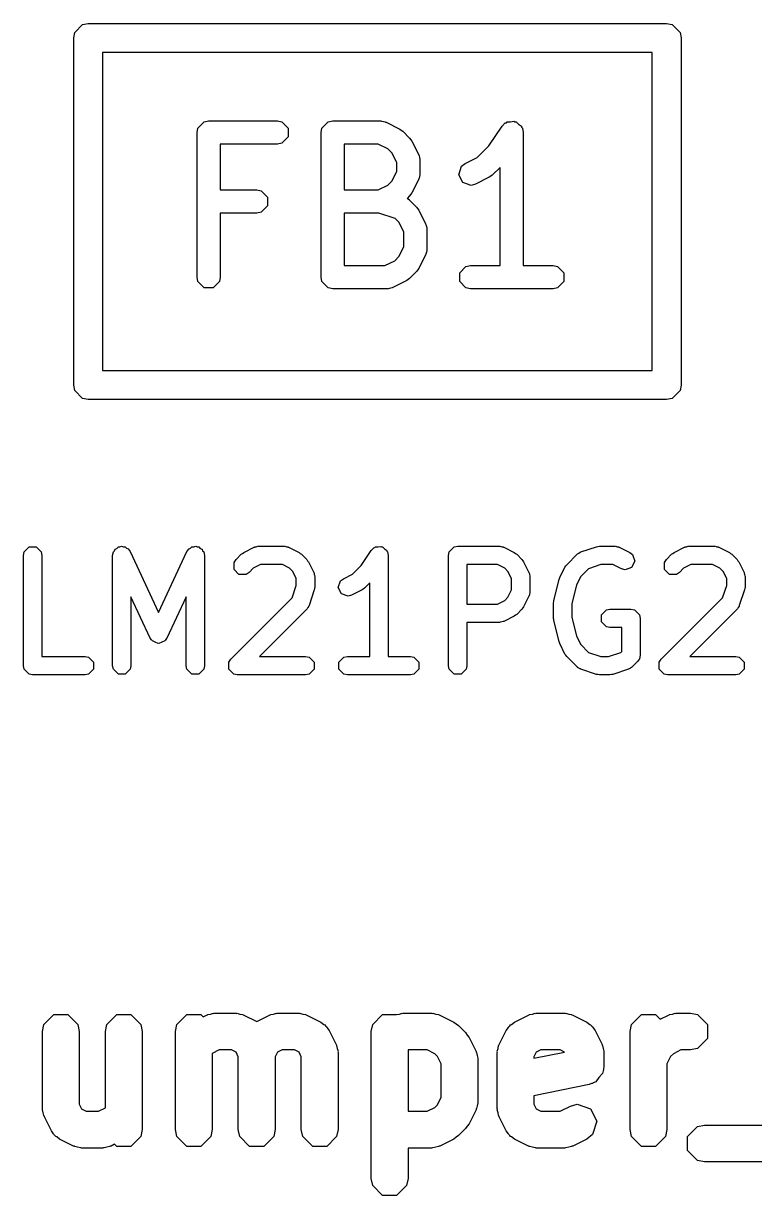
# Model space of a CAD drawing. Header units: inches. Extents: x 4.65 to 7.43, y -3.99 to -2.61.
# Drawn here: x 6.5618 to 6.6613, y -3.7039 to -3.5444 of the extents above; entities that cross this region are included whole.
import ezdxf

# ---------------------------------------------------------------- set-up
doc = ezdxf.new("R2010")
doc.units = ezdxf.units.IN
doc.header["$MEASUREMENT"] = 0
doc.layers.add('BLACK', color=250, linetype='CONTINUOUS')

msp = doc.modelspace()

# ---------------------------------------------------------------- linework, layer by layer
at = {"layer": 'BLACK', "linetype": 'CONTINUOUS'}
for p, q in [((6.56866, -3.54638), (6.56881, -3.54562)), ((6.56881, -3.54562), (6.56988, -3.54456)), ((6.56988, -3.54456), (6.57063, -3.54441)), ((6.57063, -3.54441), (6.64937, -3.54441)), ((6.64937, -3.54441), (6.65012, -3.54456)), ((6.65012, -3.54456), (6.65119, -3.54562)), ((6.65119, -3.54562), (6.65134, -3.54638)), ((6.56866, -3.59362), (6.56866, -3.54638)), ((6.65134, -3.54638), (6.65134, -3.59362)), ((6.5726, -3.54835), (6.5726, -3.59165)), ((6.6474, -3.54835), (6.5726, -3.54835)), ((6.6474, -3.59165), (6.6474, -3.54835)), ((6.58546, -3.55926), (6.58558, -3.55866)), ((6.58558, -3.55866), (6.58643, -3.5578)), ((6.58643, -3.5578), (6.58703, -3.55768)), ((6.58703, -3.55768), (6.59641, -3.55768)), ((6.59641, -3.55768), (6.59701, -3.5578)), ((6.59701, -3.5578), (6.59786, -3.55866)), ((6.59786, -3.55866), (6.59786, -3.55986)), ((6.60233, -3.55926), (6.60245, -3.55866)), ((6.60245, -3.55866), (6.6033, -3.5578)), ((6.6033, -3.5578), (6.60391, -3.55768)), ((6.60391, -3.55768), (6.61047, -3.55768)), ((6.61047, -3.55768), (6.61055, -3.5577)), ((6.61055, -3.5577), (6.61058, -3.55769)), ((6.61058, -3.55769), (6.61082, -3.55775)), ((6.61082, -3.55775), (6.61107, -3.5578)), ((6.61107, -3.5578), (6.6111, -3.55783)), ((6.6111, -3.55783), (6.61117, -3.55785)), ((6.61117, -3.55785), (6.61305, -3.55879)), ((6.62518, -3.56107), (6.62697, -3.55838)), ((6.62697, -3.55838), (6.6274, -3.55795)), ((6.6274, -3.55795), (6.62756, -3.55792)), ((6.62756, -3.55792), (6.62768, -3.5578)), ((6.62768, -3.5578), (6.62813, -3.5578)), ((6.62813, -3.5578), (6.62858, -3.55771)), ((6.62858, -3.55771), (6.62872, -3.5578)), ((6.62872, -3.5578), (6.62888, -3.5578)), ((6.62888, -3.5578), (6.62921, -3.55813)), ((6.62921, -3.55813), (6.62959, -3.55838)), ((6.62959, -3.55838), (6.62962, -3.55854)), ((6.62962, -3.55854), (6.62973, -3.55866)), ((6.62973, -3.55866), (6.62985, -3.55926)), ((6.58546, -3.57894), (6.58546, -3.55926)), ((6.59786, -3.55986), (6.59701, -3.56071)), ((6.60233, -3.57894), (6.60233, -3.55926)), ((6.61305, -3.55879), (6.61325, -3.55894)), ((6.61325, -3.55894), (6.61346, -3.55908)), ((6.61346, -3.55908), (6.61439, -3.56002)), ((6.61439, -3.56002), (6.61453, -3.56023)), ((6.61453, -3.56023), (6.61469, -3.56043)), ((6.62985, -3.55926), (6.62985, -3.57737)), ((6.59641, -3.56083), (6.58861, -3.56083)), ((6.58861, -3.56083), (6.58861, -3.56706)), ((6.59701, -3.56071), (6.59641, -3.56083)), ((6.6101, -3.56083), (6.60548, -3.56083)), ((6.60548, -3.56083), (6.60548, -3.56706)), ((6.61141, -3.56149), (6.6101, -3.56083)), ((6.61199, -3.56207), (6.61141, -3.56149)), ((6.61469, -3.56043), (6.61563, -3.5623)), ((6.6236, -3.56265), (6.62518, -3.56107)), ((6.61264, -3.56338), (6.61199, -3.56207)), ((6.61264, -3.56451), (6.61264, -3.56338)), ((6.61563, -3.5623), (6.61565, -3.56238)), ((6.61565, -3.56238), (6.61567, -3.5624)), ((6.61567, -3.5624), (6.61572, -3.56265)), ((6.61572, -3.56265), (6.61579, -3.5629)), ((6.61579, -3.5629), (6.61578, -3.56293)), ((6.61578, -3.56293), (6.61579, -3.56301)), ((6.61579, -3.56301), (6.61579, -3.56488)), ((6.62146, -3.56385), (6.62195, -3.56347)), ((6.62195, -3.56347), (6.6236, -3.56265)), ((6.61199, -3.56582), (6.61264, -3.56451)), ((6.61579, -3.56499), (6.61572, -3.56524)), ((6.61579, -3.56488), (6.61578, -3.56496)), ((6.61578, -3.56496), (6.61579, -3.56499)), ((6.62108, -3.56499), (6.62146, -3.56385)), ((6.62162, -3.56607), (6.62108, -3.56499)), ((6.62564, -3.56506), (6.62543, -3.5652)), ((6.6267, -3.564), (6.62564, -3.56506)), ((6.6267, -3.57737), (6.6267, -3.564)), ((6.6101, -3.56706), (6.61141, -3.5664)), ((6.61141, -3.5664), (6.61199, -3.56582)), ((6.61563, -3.56559), (6.61469, -3.56746)), ((6.61565, -3.56551), (6.61563, -3.56559)), ((6.61567, -3.56548), (6.61565, -3.56551)), ((6.61572, -3.56524), (6.61567, -3.56548)), ((6.62277, -3.56645), (6.62162, -3.56607)), ((6.62336, -3.56629), (6.62277, -3.56645)), ((6.62523, -3.56535), (6.62336, -3.56629)), ((6.62543, -3.5652), (6.62523, -3.56535)), ((6.58861, -3.56706), (6.5936, -3.56706)), ((6.5936, -3.56706), (6.5942, -3.56718)), ((6.5942, -3.56718), (6.59505, -3.56803)), ((6.59505, -3.56803), (6.59505, -3.56923)), ((6.60548, -3.56706), (6.6101, -3.56706)), ((6.61439, -3.56787), (6.61404, -3.56822)), ((6.61404, -3.56822), (6.61409, -3.56825)), ((6.61409, -3.56825), (6.61431, -3.56838)), ((6.61453, -3.56766), (6.61439, -3.56787)), ((6.61469, -3.56746), (6.61453, -3.56766)), ((6.59505, -3.56923), (6.5942, -3.57009)), ((6.61431, -3.56838), (6.61433, -3.56841)), ((6.61433, -3.56841), (6.61439, -3.56846)), ((6.61439, -3.56846), (6.61533, -3.56939)), ((6.61533, -3.56939), (6.61547, -3.5696)), ((6.61547, -3.5696), (6.61563, -3.5698)), ((6.61563, -3.5698), (6.61656, -3.57168)), ((6.5936, -3.57021), (6.58861, -3.57021)), ((6.58861, -3.57021), (6.58861, -3.57894)), ((6.5942, -3.57009), (6.5936, -3.57021)), ((6.61021, -3.57021), (6.60548, -3.57021)), ((6.60548, -3.57021), (6.60548, -3.57737)), ((6.61243, -3.57095), (6.61021, -3.57021)), ((6.61292, -3.57144), (6.61243, -3.57095)), ((6.61358, -3.57275), (6.61292, -3.57144)), ((6.61358, -3.57482), (6.61358, -3.57275)), ((6.61656, -3.57168), (6.61658, -3.57175)), ((6.61658, -3.57175), (6.61661, -3.57178)), ((6.61661, -3.57178), (6.61666, -3.57203)), ((6.61666, -3.57203), (6.61673, -3.57227)), ((6.61673, -3.57227), (6.61671, -3.5723)), ((6.61671, -3.5723), (6.61673, -3.57238)), ((6.61673, -3.57238), (6.61673, -3.57519)), ((6.61235, -3.57671), (6.61292, -3.57614)), ((6.61292, -3.57614), (6.61358, -3.57482)), ((6.61656, -3.5759), (6.61563, -3.57777)), ((6.61658, -3.57582), (6.61656, -3.5759)), ((6.61661, -3.5758), (6.61658, -3.57582)), ((6.61666, -3.57555), (6.61661, -3.5758)), ((6.61673, -3.5753), (6.61666, -3.57555)), ((6.61673, -3.57519), (6.61671, -3.57527)), ((6.61671, -3.57527), (6.61673, -3.5753)), ((6.60548, -3.57737), (6.61103, -3.57737)), ((6.61103, -3.57737), (6.61235, -3.57671)), ((6.61563, -3.57777), (6.61547, -3.57797)), ((6.6212, -3.57834), (6.62205, -3.57749)), ((6.62205, -3.57749), (6.62265, -3.57737)), ((6.62265, -3.57737), (6.6267, -3.57737)), ((6.62985, -3.57737), (6.6339, -3.57737)), ((6.6339, -3.57737), (6.63451, -3.57749)), ((6.63451, -3.57749), (6.63536, -3.57834)), ((6.58558, -3.57955), (6.58546, -3.57894)), ((6.58861, -3.57894), (6.58849, -3.57955)), ((6.60245, -3.57955), (6.60233, -3.57894)), ((6.61399, -3.57941), (6.61211, -3.58035)), ((6.61418, -3.57926), (6.61399, -3.57941)), ((6.61439, -3.57912), (6.61418, -3.57926)), ((6.61533, -3.57818), (6.61439, -3.57912)), ((6.61547, -3.57797), (6.61533, -3.57818)), ((6.6212, -3.57955), (6.6212, -3.57834)), ((6.63536, -3.57834), (6.63536, -3.57955)), ((6.58643, -3.5804), (6.58558, -3.57955)), ((6.58764, -3.5804), (6.58643, -3.5804)), ((6.58849, -3.57955), (6.58764, -3.5804)), ((6.6033, -3.5804), (6.60245, -3.57955)), ((6.60391, -3.58052), (6.6033, -3.5804)), ((6.61141, -3.58052), (6.60391, -3.58052)), ((6.61148, -3.5805), (6.61141, -3.58052)), ((6.61152, -3.58051), (6.61148, -3.5805)), ((6.61176, -3.58045), (6.61152, -3.58051)), ((6.61201, -3.5804), (6.61176, -3.58045)), ((6.61203, -3.58037), (6.61201, -3.5804)), ((6.61211, -3.58035), (6.61203, -3.58037)), ((6.62205, -3.5804), (6.6212, -3.57955)), ((6.62265, -3.58052), (6.62205, -3.5804)), ((6.6339, -3.58052), (6.62265, -3.58052)), ((6.63451, -3.5804), (6.6339, -3.58052)), ((6.63536, -3.57955), (6.63451, -3.5804)), ((6.5726, -3.59165), (6.6474, -3.59165)), ((6.56881, -3.59438), (6.56866, -3.59362)), ((6.65134, -3.59362), (6.65119, -3.59438)), ((6.56988, -3.59544), (6.56881, -3.59438)), ((6.65119, -3.59438), (6.65012, -3.59544)), ((6.57063, -3.59559), (6.56988, -3.59544)), ((6.64937, -3.59559), (6.57063, -3.59559)), ((6.65012, -3.59544), (6.64937, -3.59559)), ((6.56192, -3.61633), (6.56259, -3.61565)), ((6.56259, -3.61565), (6.56355, -3.61565)), ((6.56355, -3.61565), (6.56423, -3.61633)), ((6.57422, -3.61617), (6.57429, -3.61597)), ((6.57429, -3.61597), (6.57454, -3.61585)), ((6.57454, -3.61585), (6.57474, -3.61565)), ((6.57474, -3.61565), (6.57496, -3.61565)), ((6.57496, -3.61565), (6.57516, -3.61556)), ((6.57516, -3.61556), (6.57542, -3.61565)), ((6.57542, -3.61565), (6.57569, -3.61565)), ((6.57569, -3.61565), (6.57585, -3.61581)), ((6.57585, -3.61581), (6.57606, -3.61589)), ((6.57606, -3.61589), (6.57635, -3.61628)), ((6.58408, -3.61628), (6.58437, -3.61589)), ((6.58437, -3.61589), (6.58458, -3.61581)), ((6.58458, -3.61581), (6.58474, -3.61565)), ((6.58474, -3.61565), (6.58501, -3.61565)), ((6.58501, -3.61565), (6.58527, -3.61556)), ((6.58527, -3.61556), (6.58547, -3.61565)), ((6.58547, -3.61565), (6.58569, -3.61565)), ((6.58569, -3.61565), (6.58589, -3.61585)), ((6.58589, -3.61585), (6.58614, -3.61597)), ((6.58614, -3.61597), (6.58621, -3.61617)), ((6.5918, -3.61641), (6.59323, -3.61569)), ((6.59323, -3.61569), (6.59329, -3.61567)), ((6.59329, -3.61567), (6.59331, -3.61565)), ((6.59331, -3.61565), (6.5935, -3.61562)), ((6.5935, -3.61562), (6.5937, -3.61556)), ((6.5937, -3.61556), (6.59372, -3.61557)), ((6.59372, -3.61557), (6.59379, -3.61556)), ((6.59379, -3.61556), (6.59736, -3.61556)), ((6.59736, -3.61556), (6.59742, -3.61557)), ((6.59742, -3.61557), (6.59745, -3.61556)), ((6.59745, -3.61556), (6.59764, -3.61562)), ((6.59764, -3.61562), (6.59784, -3.61565)), ((6.59784, -3.61565), (6.59786, -3.61567)), ((6.59786, -3.61567), (6.59792, -3.61569)), ((6.59792, -3.61569), (6.59934, -3.61641)), ((6.60781, -3.61816), (6.60917, -3.61612)), ((6.60917, -3.61612), (6.60952, -3.61577)), ((6.60952, -3.61577), (6.60964, -3.61575)), ((6.60964, -3.61575), (6.60974, -3.61565)), ((6.60974, -3.61565), (6.6101, -3.61565)), ((6.6101, -3.61565), (6.61046, -3.61558)), ((6.61046, -3.61558), (6.61056, -3.61565)), ((6.61056, -3.61565), (6.61069, -3.61565)), ((6.61069, -3.61565), (6.61095, -3.61591)), ((6.61095, -3.61591), (6.61125, -3.61611)), ((6.61125, -3.61611), (6.61128, -3.61624)), ((6.61977, -3.61633), (6.62045, -3.61565)), ((6.62045, -3.61565), (6.62093, -3.61556)), ((6.62093, -3.61556), (6.62664, -3.61556)), ((6.62664, -3.61556), (6.6267, -3.61557)), ((6.6267, -3.61557), (6.62673, -3.61556)), ((6.62673, -3.61556), (6.62692, -3.61562)), ((6.62692, -3.61562), (6.62712, -3.61565)), ((6.62712, -3.61565), (6.62714, -3.61567)), ((6.62714, -3.61567), (6.6272, -3.61569)), ((6.6272, -3.61569), (6.62863, -3.61641)), ((6.63768, -3.61634), (6.63982, -3.61562)), ((6.63982, -3.61562), (6.64002, -3.6156)), ((6.64002, -3.6156), (6.64021, -3.61556)), ((6.64021, -3.61556), (6.64236, -3.61556)), ((6.64236, -3.61556), (6.64242, -3.61557)), ((6.64242, -3.61557), (6.64245, -3.61556)), ((6.64245, -3.61556), (6.64264, -3.61562)), ((6.64264, -3.61562), (6.64284, -3.61565)), ((6.64284, -3.61565), (6.64286, -3.61567)), ((6.64286, -3.61567), (6.64292, -3.61569)), ((6.64292, -3.61569), (6.64434, -3.61641)), ((6.65037, -3.61641), (6.6518, -3.61569)), ((6.6518, -3.61569), (6.65186, -3.61567)), ((6.65186, -3.61567), (6.65188, -3.61565)), ((6.65188, -3.61565), (6.65208, -3.61562)), ((6.65208, -3.61562), (6.65227, -3.61556)), ((6.65227, -3.61556), (6.6523, -3.61557)), ((6.6523, -3.61557), (6.65236, -3.61556)), ((6.65236, -3.61556), (6.65593, -3.61556)), ((6.65593, -3.61556), (6.65599, -3.61557)), ((6.65599, -3.61557), (6.65602, -3.61556)), ((6.65602, -3.61556), (6.65621, -3.61562)), ((6.65621, -3.61562), (6.65641, -3.61565)), ((6.65641, -3.61565), (6.65643, -3.61567)), ((6.65643, -3.61567), (6.65649, -3.61569)), ((6.65649, -3.61569), (6.65792, -3.61641)), ((6.56182, -3.61681), (6.56192, -3.61633)), ((6.56182, -3.63181), (6.56182, -3.61681)), ((6.56423, -3.61633), (6.56432, -3.61681)), ((6.56432, -3.61681), (6.56432, -3.63056)), ((6.57396, -3.61681), (6.57406, -3.61633)), ((6.57396, -3.63181), (6.57396, -3.61681)), ((6.57406, -3.61633), (6.57422, -3.61617)), ((6.57635, -3.61628), (6.58021, -3.62457)), ((6.58021, -3.62457), (6.58408, -3.61628)), ((6.58621, -3.61617), (6.58637, -3.61633)), ((6.58637, -3.61633), (6.58646, -3.61681)), ((6.58646, -3.61681), (6.58646, -3.63181)), ((6.59049, -3.61776), (6.59076, -3.61735)), ((6.59076, -3.61735), (6.59147, -3.61664)), ((6.59147, -3.61664), (6.59164, -3.61653)), ((6.59164, -3.61653), (6.5918, -3.61641)), ((6.59934, -3.61641), (6.5995, -3.61653)), ((6.5995, -3.61653), (6.59967, -3.61664)), ((6.59967, -3.61664), (6.60038, -3.61735)), ((6.60038, -3.61735), (6.6005, -3.61752)), ((6.6005, -3.61752), (6.60062, -3.61768)), ((6.60062, -3.61768), (6.60133, -3.61911)), ((6.61128, -3.61624), (6.61137, -3.61633)), ((6.61137, -3.61633), (6.61146, -3.61681)), ((6.61146, -3.61681), (6.61146, -3.63056)), ((6.61968, -3.61681), (6.61977, -3.61633)), ((6.61968, -3.63181), (6.61968, -3.61681)), ((6.62863, -3.61641), (6.62879, -3.61653)), ((6.62879, -3.61653), (6.62896, -3.61664)), ((6.62896, -3.61664), (6.62967, -3.61735)), ((6.62967, -3.61735), (6.62978, -3.61752)), ((6.62978, -3.61752), (6.6299, -3.61768)), ((6.6299, -3.61768), (6.63062, -3.61911)), ((6.63576, -3.61807), (6.63719, -3.61664)), ((6.63719, -3.61664), (6.63724, -3.6166)), ((6.63724, -3.6166), (6.63725, -3.61658)), ((6.63725, -3.61658), (6.63743, -3.61648)), ((6.63743, -3.61648), (6.63759, -3.61637)), ((6.63759, -3.61637), (6.63762, -3.61637)), ((6.63762, -3.61637), (6.63768, -3.61634)), ((6.64434, -3.61641), (6.64473, -3.6167)), ((6.64503, -3.61761), (6.6446, -3.61847)), ((6.64473, -3.6167), (6.64503, -3.61761)), ((6.64906, -3.61776), (6.64933, -3.61735)), ((6.64933, -3.61735), (6.65004, -3.61664)), ((6.65004, -3.61664), (6.65021, -3.61653)), ((6.65021, -3.61653), (6.65037, -3.61641)), ((6.65792, -3.61641), (6.65807, -3.61653)), ((6.65807, -3.61653), (6.65824, -3.61664)), ((6.65824, -3.61664), (6.65896, -3.61735)), ((6.65896, -3.61735), (6.65907, -3.61752)), ((6.65907, -3.61752), (6.65919, -3.61768)), ((6.65919, -3.61768), (6.6599, -3.61911)), ((6.59049, -3.61872), (6.59049, -3.61776)), ((6.59116, -3.61939), (6.59049, -3.61872)), ((6.59253, -3.61912), (6.59212, -3.61939)), ((6.5931, -3.61855), (6.59253, -3.61912)), ((6.59408, -3.61806), (6.5931, -3.61855)), ((6.59706, -3.61806), (6.59408, -3.61806)), ((6.59805, -3.61855), (6.59706, -3.61806)), ((6.59847, -3.61898), (6.59805, -3.61855)), ((6.59896, -3.61996), (6.59847, -3.61898)), ((6.60133, -3.61911), (6.60135, -3.61917)), ((6.60135, -3.61917), (6.60137, -3.61919)), ((6.60137, -3.61919), (6.60141, -3.61938)), ((6.60662, -3.61935), (6.60781, -3.61816)), ((6.62635, -3.61806), (6.62218, -3.61806)), ((6.62218, -3.61806), (6.62218, -3.62342)), ((6.62733, -3.61855), (6.62635, -3.61806)), ((6.62776, -3.61898), (6.62733, -3.61855)), ((6.62825, -3.61996), (6.62776, -3.61898)), ((6.63062, -3.61911), (6.63063, -3.61917)), ((6.63063, -3.61917), (6.63065, -3.61919)), ((6.63065, -3.61919), (6.63069, -3.61938)), ((6.63481, -3.61982), (6.63552, -3.61839)), ((6.63552, -3.61839), (6.63565, -3.61823)), ((6.63565, -3.61823), (6.63576, -3.61807)), ((6.63875, -3.61862), (6.63767, -3.61969)), ((6.64042, -3.61806), (6.63875, -3.61862)), ((6.64206, -3.61806), (6.64042, -3.61806)), ((6.64323, -3.61864), (6.64206, -3.61806)), ((6.6437, -3.61877), (6.64323, -3.61864)), ((6.6446, -3.61847), (6.6437, -3.61877)), ((6.64906, -3.61872), (6.64906, -3.61776)), ((6.64974, -3.61939), (6.64906, -3.61872)), ((6.6511, -3.61912), (6.65069, -3.61939)), ((6.65167, -3.61855), (6.6511, -3.61912)), ((6.65265, -3.61806), (6.65167, -3.61855)), ((6.65563, -3.61806), (6.65265, -3.61806)), ((6.65662, -3.61855), (6.65563, -3.61806)), ((6.65704, -3.61898), (6.65662, -3.61855)), ((6.65754, -3.61996), (6.65704, -3.61898)), ((6.6599, -3.61911), (6.65992, -3.61917)), ((6.65992, -3.61917), (6.65994, -3.61919)), ((6.65994, -3.61919), (6.65998, -3.61938)), ((6.59212, -3.61939), (6.59116, -3.61939)), ((6.59841, -3.62256), (6.59896, -3.62089)), ((6.59896, -3.62089), (6.59896, -3.61996)), ((6.60141, -3.61938), (6.60146, -3.61958)), ((6.60146, -3.61958), (6.60145, -3.6196)), ((6.60145, -3.6196), (6.60146, -3.61967)), ((6.60146, -3.61967), (6.60146, -3.62109)), ((6.60468, -3.62118), (6.60498, -3.62028)), ((6.60498, -3.62028), (6.60537, -3.61998)), ((6.60537, -3.61998), (6.60662, -3.61935)), ((6.60896, -3.62054), (6.60824, -3.62126)), ((6.60896, -3.63056), (6.60896, -3.62054)), ((6.62825, -3.62151), (6.62825, -3.61996)), ((6.63069, -3.61938), (6.63075, -3.61958)), ((6.63075, -3.61958), (6.63074, -3.6196)), ((6.63074, -3.6196), (6.63075, -3.61967)), ((6.63075, -3.61967), (6.63075, -3.62181)), ((6.634, -3.62293), (6.63472, -3.62008)), ((6.63472, -3.62008), (6.63477, -3.61995)), ((6.63477, -3.61995), (6.63481, -3.61982)), ((6.63711, -3.62082), (6.63646, -3.62339)), ((6.63767, -3.61969), (6.63711, -3.62082)), ((6.65069, -3.61939), (6.64974, -3.61939)), ((6.65698, -3.62256), (6.65754, -3.62089)), ((6.65754, -3.62089), (6.65754, -3.61996)), ((6.65998, -3.61938), (6.66003, -3.61958)), ((6.66003, -3.61958), (6.66002, -3.6196)), ((6.66002, -3.6196), (6.66004, -3.61967)), ((6.66004, -3.61967), (6.66004, -3.62109)), ((6.57908, -3.62805), (6.57646, -3.62244)), ((6.57646, -3.62244), (6.57646, -3.63181)), ((6.58396, -3.62244), (6.58135, -3.62805)), ((6.58396, -3.63181), (6.58396, -3.62244)), ((6.6014, -3.62149), (6.60069, -3.62363)), ((6.60143, -3.62129), (6.6014, -3.62149)), ((6.60146, -3.62109), (6.60143, -3.62129)), ((6.60511, -3.62204), (6.60468, -3.62118)), ((6.60602, -3.62234), (6.60511, -3.62204)), ((6.60649, -3.62221), (6.60602, -3.62234)), ((6.60792, -3.6215), (6.60649, -3.62221)), ((6.60807, -3.62138), (6.60792, -3.6215)), ((6.60824, -3.62126), (6.60807, -3.62138)), ((6.62733, -3.62292), (6.62776, -3.6225)), ((6.62776, -3.6225), (6.62825, -3.62151)), ((6.63062, -3.62237), (6.6299, -3.6238)), ((6.63063, -3.62231), (6.63062, -3.62237)), ((6.63065, -3.62229), (6.63063, -3.62231)), ((6.63069, -3.62209), (6.63065, -3.62229)), ((6.63075, -3.6219), (6.63069, -3.62209)), ((6.63075, -3.62181), (6.63074, -3.62187)), ((6.63074, -3.62187), (6.63075, -3.6219)), ((6.65997, -3.62149), (6.65926, -3.62363)), ((6.66, -3.62129), (6.65997, -3.62149)), ((6.66004, -3.62109), (6.66, -3.62129)), ((6.59004, -3.63093), (6.59841, -3.62256)), ((6.60042, -3.62407), (6.60038, -3.62412)), ((6.60044, -3.62406), (6.60042, -3.62407)), ((6.60054, -3.62388), (6.60044, -3.62406)), ((6.60065, -3.62372), (6.60054, -3.62388)), ((6.60069, -3.62363), (6.60065, -3.62369)), ((6.60065, -3.62369), (6.60065, -3.62372)), ((6.62218, -3.62342), (6.62635, -3.62342)), ((6.62635, -3.62342), (6.62733, -3.62292)), ((6.62978, -3.62396), (6.62967, -3.62412)), ((6.6299, -3.6238), (6.62978, -3.62396)), ((6.63396, -3.62324), (6.63399, -3.62309)), ((6.63396, -3.62538), (6.63396, -3.62324)), ((6.63399, -3.62309), (6.634, -3.62293)), ((6.63646, -3.62339), (6.63646, -3.62523)), ((6.64862, -3.63093), (6.65698, -3.62256)), ((6.65899, -3.62407), (6.65896, -3.62412)), ((6.65902, -3.62406), (6.65899, -3.62407)), ((6.65911, -3.62388), (6.65902, -3.62406)), ((6.65923, -3.62372), (6.65911, -3.62388)), ((6.65926, -3.62363), (6.65923, -3.62369)), ((6.65923, -3.62369), (6.65923, -3.62372)), ((6.60038, -3.62412), (6.59395, -3.63056)), ((6.62863, -3.62507), (6.6272, -3.62578)), ((6.62879, -3.62495), (6.62863, -3.62507)), ((6.62896, -3.62484), (6.62879, -3.62495)), ((6.62967, -3.62412), (6.62896, -3.62484)), ((6.63399, -3.62553), (6.63396, -3.62538)), ((6.634, -3.62568), (6.63399, -3.62553)), ((6.63472, -3.62854), (6.634, -3.62568)), ((6.63646, -3.62523), (6.63711, -3.6278)), ((6.64049, -3.6249), (6.64116, -3.62423)), ((6.64049, -3.62586), (6.64049, -3.6249)), ((6.64116, -3.62423), (6.64164, -3.62413)), ((6.64164, -3.62413), (6.6445, -3.62413)), ((6.6445, -3.62413), (6.64498, -3.62423)), ((6.64498, -3.62423), (6.64565, -3.6249)), ((6.64565, -3.6249), (6.64575, -3.62538)), ((6.64575, -3.62538), (6.64575, -3.63038)), ((6.65896, -3.62412), (6.65252, -3.63056)), ((6.62664, -3.62592), (6.62218, -3.62592)), ((6.62218, -3.62592), (6.62218, -3.63181)), ((6.6267, -3.6259), (6.62664, -3.62592)), ((6.62673, -3.62591), (6.6267, -3.6259)), ((6.62692, -3.62586), (6.62673, -3.62591)), ((6.62712, -3.62582), (6.62692, -3.62586)), ((6.62714, -3.6258), (6.62712, -3.62582)), ((6.6272, -3.62578), (6.62714, -3.6258)), ((6.64116, -3.62654), (6.64049, -3.62586)), ((6.64164, -3.62663), (6.64116, -3.62654)), ((6.64325, -3.62663), (6.64164, -3.62663)), ((6.64325, -3.62986), (6.64325, -3.62663)), ((6.57927, -3.62831), (6.57908, -3.62805)), ((6.57929, -3.62837), (6.57927, -3.62831)), ((6.57932, -3.62838), (6.57929, -3.62837)), ((6.57937, -3.62845), (6.57932, -3.62838)), ((6.57977, -3.62859), (6.57937, -3.62845)), ((6.58016, -3.62877), (6.57977, -3.62859)), ((6.58021, -3.62875), (6.58016, -3.62877)), ((6.58027, -3.62877), (6.58021, -3.62875)), ((6.58066, -3.62859), (6.58027, -3.62877)), ((6.58106, -3.62845), (6.58066, -3.62859)), ((6.5811, -3.62838), (6.58106, -3.62845)), ((6.58114, -3.62837), (6.5811, -3.62838)), ((6.58116, -3.62831), (6.58114, -3.62837)), ((6.58135, -3.62805), (6.58116, -3.62831)), ((6.63477, -3.62866), (6.63472, -3.62854)), ((6.63481, -3.6288), (6.63477, -3.62866)), ((6.63552, -3.63023), (6.63481, -3.6288)), ((6.63711, -3.6278), (6.63767, -3.62893)), ((6.63565, -3.63038), (6.63552, -3.63023)), ((6.63576, -3.63055), (6.63565, -3.63038)), ((6.63767, -3.62893), (6.63875, -3.63)), ((6.63875, -3.63), (6.64042, -3.63056)), ((6.64144, -3.63056), (6.64311, -3.63)), ((6.64311, -3.63), (6.64325, -3.62986)), ((6.64575, -3.63038), (6.64565, -3.63086)), ((6.56192, -3.63229), (6.56182, -3.63181)), ((6.56432, -3.63056), (6.57021, -3.63056)), ((6.57021, -3.63056), (6.57069, -3.63065)), ((6.57069, -3.63065), (6.57137, -3.63133)), ((6.57137, -3.63133), (6.57137, -3.63229)), ((6.57406, -3.63229), (6.57396, -3.63181)), ((6.57646, -3.63181), (6.57637, -3.63229)), ((6.58406, -3.63229), (6.58396, -3.63181)), ((6.58646, -3.63181), (6.58637, -3.63229)), ((6.58977, -3.63133), (6.59004, -3.63093)), ((6.58977, -3.63229), (6.58977, -3.63133)), ((6.59395, -3.63056), (6.60021, -3.63056)), ((6.60021, -3.63056), (6.60069, -3.63065)), ((6.60069, -3.63065), (6.60137, -3.63133)), ((6.60137, -3.63133), (6.60137, -3.63229)), ((6.60477, -3.63133), (6.60545, -3.63065)), ((6.60477, -3.63229), (6.60477, -3.63133)), ((6.60545, -3.63065), (6.60593, -3.63056)), ((6.60593, -3.63056), (6.60896, -3.63056)), ((6.61146, -3.63056), (6.6145, -3.63056)), ((6.6145, -3.63056), (6.61498, -3.63065)), ((6.61498, -3.63065), (6.61565, -3.63133)), ((6.61565, -3.63133), (6.61565, -3.63229)), ((6.61977, -3.63229), (6.61968, -3.63181)), ((6.62218, -3.63181), (6.62208, -3.63229)), ((6.63719, -3.63198), (6.63576, -3.63055)), ((6.63724, -3.63201), (6.63719, -3.63198)), ((6.63725, -3.63204), (6.63724, -3.63201)), ((6.63743, -3.63214), (6.63725, -3.63204)), ((6.64042, -3.63056), (6.64144, -3.63056)), ((6.6446, -3.63204), (6.64443, -3.63214)), ((6.64462, -3.63201), (6.6446, -3.63204)), ((6.64467, -3.63198), (6.64462, -3.63201)), ((6.64538, -3.63126), (6.64467, -3.63198)), ((6.64565, -3.63086), (6.64538, -3.63126)), ((6.64835, -3.63133), (6.64862, -3.63093)), ((6.64835, -3.63229), (6.64835, -3.63133)), ((6.65252, -3.63056), (6.65879, -3.63056)), ((6.65879, -3.63056), (6.65926, -3.63065)), ((6.65926, -3.63065), (6.65994, -3.63133)), ((6.65994, -3.63133), (6.65994, -3.63229)), ((6.56259, -3.63296), (6.56192, -3.63229)), ((6.56307, -3.63306), (6.56259, -3.63296)), ((6.57021, -3.63306), (6.56307, -3.63306)), ((6.57069, -3.63296), (6.57021, -3.63306)), ((6.57137, -3.63229), (6.57069, -3.63296)), ((6.57474, -3.63296), (6.57406, -3.63229)), ((6.57569, -3.63296), (6.57474, -3.63296)), ((6.57637, -3.63229), (6.57569, -3.63296)), ((6.58474, -3.63296), (6.58406, -3.63229)), ((6.58569, -3.63296), (6.58474, -3.63296)), ((6.58637, -3.63229), (6.58569, -3.63296)), ((6.59045, -3.63296), (6.58977, -3.63229)), ((6.59093, -3.63306), (6.59045, -3.63296)), ((6.60021, -3.63306), (6.59093, -3.63306)), ((6.60069, -3.63296), (6.60021, -3.63306)), ((6.60137, -3.63229), (6.60069, -3.63296)), ((6.60545, -3.63296), (6.60477, -3.63229)), ((6.60593, -3.63306), (6.60545, -3.63296)), ((6.6145, -3.63306), (6.60593, -3.63306)), ((6.61498, -3.63296), (6.6145, -3.63306)), ((6.61565, -3.63229), (6.61498, -3.63296)), ((6.62045, -3.63296), (6.61977, -3.63229)), ((6.62141, -3.63296), (6.62045, -3.63296)), ((6.62208, -3.63229), (6.62141, -3.63296)), ((6.63759, -3.63225), (6.63743, -3.63214)), ((6.63762, -3.63225), (6.63759, -3.63225)), ((6.63768, -3.63228), (6.63762, -3.63225)), ((6.63982, -3.633), (6.63768, -3.63228)), ((6.64002, -3.63302), (6.63982, -3.633)), ((6.64021, -3.63306), (6.64002, -3.63302)), ((6.64164, -3.63306), (6.64021, -3.63306)), ((6.64184, -3.63302), (6.64164, -3.63306)), ((6.64204, -3.633), (6.64184, -3.63302)), ((6.64418, -3.63228), (6.64204, -3.633)), ((6.64424, -3.63225), (6.64418, -3.63228)), ((6.64426, -3.63225), (6.64424, -3.63225)), ((6.64443, -3.63214), (6.64426, -3.63225)), ((6.64902, -3.63296), (6.64835, -3.63229)), ((6.6495, -3.63306), (6.64902, -3.63296)), ((6.65879, -3.63306), (6.6495, -3.63306)), ((6.65926, -3.63296), (6.65879, -3.63306)), ((6.65994, -3.63229), (6.65926, -3.63296)), ((6.5646, -3.68066), (6.56595, -3.6793)), ((6.56595, -3.6793), (6.56786, -3.6793)), ((6.56786, -3.6793), (6.56921, -3.68066)), ((6.57317, -3.68066), (6.57452, -3.6793)), ((6.57452, -3.6793), (6.57643, -3.6793)), ((6.57643, -3.6793), (6.57779, -3.68066)), ((6.58269, -3.68066), (6.58404, -3.6793)), ((6.58404, -3.6793), (6.58596, -3.6793)), ((6.58596, -3.6793), (6.58627, -3.67961)), ((6.58627, -3.67961), (6.58674, -3.67938)), ((6.58674, -3.67938), (6.58686, -3.67934)), ((6.58686, -3.67934), (6.5869, -3.6793)), ((6.5869, -3.6793), (6.58729, -3.67922)), ((6.58729, -3.67922), (6.58768, -3.67912)), ((6.58768, -3.67912), (6.58773, -3.67914)), ((6.58773, -3.67914), (6.58786, -3.67911)), ((6.58786, -3.67911), (6.59071, -3.67911)), ((6.59071, -3.67911), (6.59084, -3.67914)), ((6.59084, -3.67914), (6.59089, -3.67912)), ((6.59089, -3.67912), (6.59128, -3.67922)), ((6.59128, -3.67922), (6.59167, -3.6793)), ((6.59167, -3.6793), (6.59171, -3.67934)), ((6.59171, -3.67934), (6.59183, -3.67938)), ((6.59183, -3.67938), (6.59357, -3.68025)), ((6.59357, -3.68025), (6.59531, -3.67938)), ((6.59531, -3.67938), (6.59543, -3.67934)), ((6.59543, -3.67934), (6.59547, -3.6793)), ((6.59547, -3.6793), (6.59586, -3.67922)), ((6.59586, -3.67922), (6.59625, -3.67912)), ((6.59625, -3.67912), (6.59631, -3.67914)), ((6.59631, -3.67914), (6.59643, -3.67911)), ((6.59643, -3.67911), (6.59929, -3.67911)), ((6.59929, -3.67911), (6.59941, -3.67914)), ((6.59941, -3.67914), (6.59946, -3.67912)), ((6.59946, -3.67912), (6.59985, -3.67922)), ((6.59985, -3.67922), (6.60024, -3.6793)), ((6.60024, -3.6793), (6.60028, -3.67934)), ((6.60028, -3.67934), (6.6004, -3.67938)), ((6.6004, -3.67938), (6.60231, -3.68033)), ((6.60936, -3.68066), (6.61071, -3.6793)), ((6.61071, -3.6793), (6.61261, -3.6793)), ((6.61261, -3.6793), (6.61301, -3.67922)), ((6.61301, -3.67922), (6.61339, -3.67912)), ((6.61339, -3.67912), (6.61345, -3.67914)), ((6.61345, -3.67914), (6.61357, -3.67911)), ((6.61357, -3.67911), (6.61738, -3.67911)), ((6.61738, -3.67911), (6.6175, -3.67914)), ((6.6175, -3.67914), (6.61756, -3.67912)), ((6.61756, -3.67912), (6.61794, -3.67922)), ((6.61794, -3.67922), (6.61834, -3.6793)), ((6.61834, -3.6793), (6.61838, -3.67934)), ((6.61838, -3.67934), (6.6185, -3.67938)), ((6.6185, -3.67938), (6.6204, -3.68033)), ((6.62864, -3.68033), (6.63055, -3.67938)), ((6.63055, -3.67938), (6.63067, -3.67934)), ((6.63067, -3.67934), (6.63071, -3.6793)), ((6.63071, -3.6793), (6.6311, -3.67922)), ((6.6311, -3.67922), (6.63149, -3.67912)), ((6.63149, -3.67912), (6.63154, -3.67914)), ((6.63154, -3.67914), (6.63167, -3.67911)), ((6.63167, -3.67911), (6.63548, -3.67911)), ((6.63548, -3.67911), (6.6356, -3.67914)), ((6.6356, -3.67914), (6.63565, -3.67912)), ((6.63565, -3.67912), (6.63604, -3.67922)), ((6.63604, -3.67922), (6.63643, -3.6793)), ((6.63643, -3.6793), (6.63647, -3.67934)), ((6.63647, -3.67934), (6.63659, -3.67938)), ((6.63659, -3.67938), (6.6385, -3.68033)), ((6.6446, -3.68066), (6.64595, -3.6793)), ((6.64595, -3.6793), (6.64786, -3.6793)), ((6.64786, -3.6793), (6.64849, -3.67993)), ((6.64849, -3.67993), (6.6496, -3.67938)), ((6.6496, -3.67938), (6.64972, -3.67934)), ((6.64972, -3.67934), (6.64976, -3.6793)), ((6.64976, -3.6793), (6.65015, -3.67922)), ((6.65015, -3.67922), (6.65054, -3.67912)), ((6.65054, -3.67912), (6.65059, -3.67914)), ((6.65059, -3.67914), (6.65071, -3.67911)), ((6.65071, -3.67911), (6.65262, -3.67911)), ((6.65262, -3.67911), (6.65358, -3.6793)), ((6.65358, -3.6793), (6.65493, -3.68066)), ((6.5644, -3.68161), (6.5646, -3.68066)), ((6.56921, -3.68066), (6.5694, -3.68161)), ((6.57298, -3.68161), (6.57317, -3.68066)), ((6.57779, -3.68066), (6.57798, -3.68161)), ((6.5825, -3.68161), (6.58269, -3.68066)), ((6.60231, -3.68033), (6.6027, -3.68063)), ((6.6027, -3.68063), (6.60283, -3.68068)), ((6.60283, -3.68068), (6.60294, -3.68082)), ((6.60294, -3.68082), (6.60308, -3.68093)), ((6.60308, -3.68093), (6.60312, -3.68105)), ((6.60312, -3.68105), (6.60343, -3.68145)), ((6.60343, -3.68145), (6.60438, -3.68335)), ((6.60917, -3.68161), (6.60936, -3.68066)), ((6.6204, -3.68033), (6.62072, -3.68057)), ((6.62072, -3.68057), (6.62105, -3.6808)), ((6.62105, -3.6808), (6.62201, -3.68175)), ((6.62657, -3.68335), (6.62753, -3.68145)), ((6.62753, -3.68145), (6.62783, -3.68105)), ((6.62783, -3.68105), (6.62787, -3.68093)), ((6.62787, -3.68093), (6.62801, -3.68082)), ((6.62801, -3.68082), (6.62812, -3.68068)), ((6.62812, -3.68068), (6.62825, -3.68063)), ((6.62825, -3.68063), (6.62864, -3.68033)), ((6.6385, -3.68033), (6.63889, -3.68063)), ((6.63889, -3.68063), (6.63902, -3.68068)), ((6.63902, -3.68068), (6.63913, -3.68082)), ((6.63913, -3.68082), (6.63927, -3.68093)), ((6.63927, -3.68093), (6.63931, -3.68105)), ((6.63931, -3.68105), (6.63962, -3.68145)), ((6.63962, -3.68145), (6.64057, -3.68335)), ((6.6444, -3.68161), (6.6446, -3.68066)), ((6.65493, -3.68066), (6.65493, -3.68257)), ((6.5644, -3.69209), (6.5644, -3.68161)), ((6.5694, -3.68161), (6.5694, -3.6915)), ((6.57298, -3.69197), (6.57298, -3.68161)), ((6.57798, -3.68161), (6.57798, -3.69495)), ((6.5825, -3.69495), (6.5825, -3.68161)), ((6.60917, -3.70161), (6.60917, -3.68161)), ((6.62201, -3.68175), (6.62223, -3.68208)), ((6.62223, -3.68208), (6.62247, -3.6824)), ((6.62247, -3.6824), (6.62343, -3.6843)), ((6.6444, -3.69495), (6.6444, -3.68161)), ((6.65493, -3.68257), (6.65358, -3.68392)), ((6.58845, -3.68411), (6.5875, -3.68459)), ((6.5875, -3.68459), (6.5875, -3.69495)), ((6.59012, -3.68411), (6.58845, -3.68411)), ((6.59076, -3.68443), (6.59012, -3.68411)), ((6.59107, -3.68506), (6.59076, -3.68443)), ((6.59639, -3.68443), (6.59607, -3.68506)), ((6.59702, -3.68411), (6.59639, -3.68443)), ((6.5987, -3.68411), (6.59702, -3.68411)), ((6.59933, -3.68443), (6.5987, -3.68411)), ((6.59964, -3.68506), (6.59933, -3.68443)), ((6.60438, -3.68335), (6.60441, -3.68347)), ((6.60441, -3.68347), (6.60445, -3.68351)), ((6.60445, -3.68351), (6.60453, -3.68391)), ((6.60453, -3.68391), (6.60464, -3.68429)), ((6.60464, -3.68429), (6.60462, -3.68435)), ((6.60462, -3.68435), (6.60464, -3.68447)), ((6.60464, -3.68447), (6.60464, -3.69495)), ((6.61679, -3.68411), (6.61417, -3.68411)), ((6.61417, -3.68411), (6.61417, -3.69245)), ((6.6178, -3.68462), (6.61679, -3.68411)), ((6.61818, -3.685), (6.6178, -3.68462)), ((6.62343, -3.6843), (6.62346, -3.68442)), ((6.62346, -3.68442), (6.6235, -3.68446)), ((6.6235, -3.68446), (6.62358, -3.68486)), ((6.62631, -3.68447), (6.62633, -3.68435)), ((6.62631, -3.69209), (6.62631, -3.68447)), ((6.62632, -3.68429), (6.62642, -3.68391)), ((6.62633, -3.68435), (6.62632, -3.68429)), ((6.62642, -3.68391), (6.6265, -3.68351)), ((6.6265, -3.68351), (6.62654, -3.68347)), ((6.62654, -3.68347), (6.62657, -3.68335)), ((6.63131, -3.68523), (6.63546, -3.6844)), ((6.63163, -3.68443), (6.63131, -3.68506)), ((6.63226, -3.68411), (6.63163, -3.68443)), ((6.63489, -3.68411), (6.63226, -3.68411)), ((6.63546, -3.6844), (6.63489, -3.68411)), ((6.64057, -3.68335), (6.6406, -3.68347)), ((6.6406, -3.68347), (6.64064, -3.68351)), ((6.64064, -3.68351), (6.64072, -3.68391)), ((6.64072, -3.68391), (6.64083, -3.68429)), ((6.64083, -3.68429), (6.64081, -3.68435)), ((6.64081, -3.68435), (6.64083, -3.68447)), ((6.64083, -3.68447), (6.64083, -3.68637)), ((6.65029, -3.68462), (6.64991, -3.685)), ((6.6513, -3.68411), (6.65029, -3.68462)), ((6.65262, -3.68411), (6.6513, -3.68411)), ((6.65358, -3.68392), (6.65262, -3.68411)), ((6.59107, -3.69495), (6.59107, -3.68506)), ((6.59607, -3.68506), (6.59607, -3.69495)), ((6.59964, -3.69495), (6.59964, -3.68506)), ((6.61869, -3.68601), (6.61818, -3.685)), ((6.61869, -3.69055), (6.61869, -3.68601)), ((6.62358, -3.68486), (6.62368, -3.68524)), ((6.62368, -3.68524), (6.62367, -3.6853)), ((6.62367, -3.6853), (6.62369, -3.68542)), ((6.62369, -3.68542), (6.62369, -3.69114)), ((6.63131, -3.68506), (6.63131, -3.68523)), ((6.64991, -3.685), (6.6494, -3.68601)), ((6.6494, -3.68601), (6.6494, -3.69495)), ((6.64013, -3.68785), (6.63972, -3.68845)), ((6.64064, -3.68733), (6.64013, -3.68785)), ((6.64072, -3.68696), (6.64064, -3.68733)), ((6.64079, -3.68686), (6.64072, -3.68696)), ((6.64083, -3.68637), (6.64076, -3.68674)), ((6.64076, -3.68674), (6.64079, -3.68686)), ((6.63882, -3.68883), (6.63131, -3.69033)), ((6.63916, -3.68868), (6.63882, -3.68883)), ((6.63929, -3.68868), (6.63916, -3.68868)), ((6.63938, -3.68859), (6.63929, -3.68868)), ((6.63972, -3.68845), (6.63938, -3.68859)), ((6.61818, -3.69156), (6.61869, -3.69055)), ((6.63131, -3.69033), (6.63131, -3.6915)), ((6.56443, -3.69221), (6.5644, -3.69209)), ((6.56441, -3.69227), (6.56443, -3.69221)), ((6.56452, -3.69265), (6.56441, -3.69227)), ((6.5646, -3.69304), (6.56452, -3.69265)), ((6.5694, -3.6915), (6.56972, -3.69213)), ((6.56972, -3.69213), (6.57035, -3.69245)), ((6.57035, -3.69245), (6.57203, -3.69245)), ((6.57203, -3.69245), (6.57298, -3.69197)), ((6.61417, -3.69245), (6.61679, -3.69245)), ((6.61679, -3.69245), (6.6178, -3.69194)), ((6.6178, -3.69194), (6.61818, -3.69156)), ((6.62343, -3.69225), (6.62247, -3.69416)), ((6.62346, -3.69213), (6.62343, -3.69225)), ((6.6235, -3.69209), (6.62346, -3.69213)), ((6.62358, -3.6917), (6.6235, -3.69209)), ((6.62368, -3.69131), (6.62358, -3.6917)), ((6.62369, -3.69114), (6.62367, -3.69126)), ((6.62367, -3.69126), (6.62368, -3.69131)), ((6.62633, -3.69221), (6.62631, -3.69209)), ((6.62632, -3.69227), (6.62633, -3.69221)), ((6.62642, -3.69265), (6.62632, -3.69227)), ((6.6265, -3.69304), (6.62642, -3.69265)), ((6.63131, -3.6915), (6.63163, -3.69213)), ((6.63163, -3.69213), (6.63226, -3.69245)), ((6.63226, -3.69245), (6.63489, -3.69245)), ((6.63489, -3.69245), (6.63626, -3.69176)), ((6.63626, -3.69176), (6.6372, -3.6915)), ((6.6372, -3.6915), (6.63902, -3.6921)), ((6.63902, -3.6921), (6.63987, -3.69382)), ((6.56464, -3.69309), (6.5646, -3.69304)), ((6.56467, -3.69321), (6.56464, -3.69309)), ((6.56562, -3.69511), (6.56467, -3.69321)), ((6.62247, -3.69416), (6.62223, -3.69447)), ((6.62654, -3.69309), (6.6265, -3.69304)), ((6.62657, -3.69321), (6.62654, -3.69309)), ((6.62753, -3.69511), (6.62657, -3.69321)), ((6.63987, -3.69382), (6.63927, -3.69563)), ((6.56593, -3.6955), (6.56562, -3.69511)), ((6.56597, -3.69563), (6.56593, -3.6955)), ((6.56611, -3.69574), (6.56597, -3.69563)), ((6.56622, -3.69588), (6.56611, -3.69574)), ((6.56635, -3.69592), (6.56622, -3.69588)), ((6.57798, -3.69495), (6.57779, -3.6959)), ((6.58269, -3.6959), (6.5825, -3.69495)), ((6.5875, -3.69495), (6.58731, -3.6959)), ((6.59126, -3.6959), (6.59107, -3.69495)), ((6.59607, -3.69495), (6.59588, -3.6959)), ((6.59983, -3.6959), (6.59964, -3.69495)), ((6.60464, -3.69495), (6.60445, -3.6959)), ((6.62105, -3.69576), (6.62072, -3.69598)), ((6.62201, -3.69481), (6.62105, -3.69576)), ((6.62223, -3.69447), (6.62201, -3.69481)), ((6.62783, -3.6955), (6.62753, -3.69511)), ((6.62787, -3.69563), (6.62783, -3.6955)), ((6.62801, -3.69574), (6.62787, -3.69563)), ((6.62812, -3.69588), (6.62801, -3.69574)), ((6.62825, -3.69592), (6.62812, -3.69588)), ((6.63927, -3.69563), (6.6385, -3.69623)), ((6.6446, -3.6959), (6.6444, -3.69495)), ((6.6494, -3.69495), (6.64921, -3.6959)), ((6.65221, -3.69589), (6.65357, -3.69454)), ((6.65221, -3.69781), (6.65221, -3.69589)), ((6.65357, -3.69454), (6.65452, -3.69435)), ((6.65452, -3.69435), (6.66976, -3.69435)), ((6.56674, -3.69623), (6.56635, -3.69592)), ((6.56864, -3.69718), (6.56674, -3.69623)), ((6.56876, -3.69721), (6.56864, -3.69718)), ((6.56881, -3.69725), (6.56876, -3.69721)), ((6.5692, -3.69733), (6.56881, -3.69725)), ((6.56958, -3.69744), (6.5692, -3.69733)), ((6.56964, -3.69742), (6.56958, -3.69744)), ((6.56976, -3.69745), (6.56964, -3.69742)), ((6.57262, -3.69745), (6.56976, -3.69745)), ((6.57274, -3.69742), (6.57262, -3.69745)), ((6.5728, -3.69744), (6.57274, -3.69742)), ((6.57318, -3.69733), (6.5728, -3.69744)), ((6.57358, -3.69725), (6.57318, -3.69733)), ((6.57362, -3.69721), (6.57358, -3.69725)), ((6.57374, -3.69718), (6.57362, -3.69721)), ((6.57421, -3.69695), (6.57374, -3.69718)), ((6.57452, -3.69725), (6.57421, -3.69695)), ((6.57643, -3.69725), (6.57452, -3.69725)), ((6.57779, -3.6959), (6.57643, -3.69725)), ((6.58404, -3.69725), (6.58269, -3.6959)), ((6.58596, -3.69725), (6.58404, -3.69725)), ((6.58731, -3.6959), (6.58596, -3.69725)), ((6.59261, -3.69725), (6.59126, -3.6959)), ((6.59453, -3.69725), (6.59261, -3.69725)), ((6.59588, -3.6959), (6.59453, -3.69725)), ((6.60119, -3.69725), (6.59983, -3.6959)), ((6.6031, -3.69725), (6.60119, -3.69725)), ((6.60445, -3.6959), (6.6031, -3.69725)), ((6.61738, -3.69745), (6.61417, -3.69745)), ((6.61417, -3.69745), (6.61417, -3.70161)), ((6.6175, -3.69742), (6.61738, -3.69745)), ((6.61756, -3.69744), (6.6175, -3.69742)), ((6.61794, -3.69733), (6.61756, -3.69744)), ((6.61834, -3.69725), (6.61794, -3.69733)), ((6.61838, -3.69721), (6.61834, -3.69725)), ((6.6185, -3.69718), (6.61838, -3.69721)), ((6.6204, -3.69623), (6.6185, -3.69718)), ((6.62072, -3.69598), (6.6204, -3.69623)), ((6.62864, -3.69623), (6.62825, -3.69592)), ((6.63055, -3.69718), (6.62864, -3.69623)), ((6.63067, -3.69721), (6.63055, -3.69718)), ((6.63071, -3.69725), (6.63067, -3.69721)), ((6.6311, -3.69733), (6.63071, -3.69725)), ((6.63149, -3.69744), (6.6311, -3.69733)), ((6.63154, -3.69742), (6.63149, -3.69744)), ((6.63167, -3.69745), (6.63154, -3.69742)), ((6.63548, -3.69745), (6.63167, -3.69745)), ((6.6356, -3.69742), (6.63548, -3.69745)), ((6.63565, -3.69744), (6.6356, -3.69742)), ((6.63604, -3.69733), (6.63565, -3.69744)), ((6.63643, -3.69725), (6.63604, -3.69733)), ((6.63647, -3.69721), (6.63643, -3.69725)), ((6.63659, -3.69718), (6.63647, -3.69721)), ((6.6385, -3.69623), (6.63659, -3.69718)), ((6.64595, -3.69725), (6.6446, -3.6959)), ((6.64786, -3.69725), (6.64595, -3.69725)), ((6.64921, -3.6959), (6.64786, -3.69725)), ((6.65357, -3.69916), (6.65221, -3.69781)), ((6.65452, -3.69935), (6.65357, -3.69916)), ((6.66976, -3.69935), (6.65452, -3.69935)), ((6.60936, -3.70257), (6.60917, -3.70161)), ((6.61417, -3.70161), (6.61398, -3.70257)), ((6.61071, -3.70392), (6.60936, -3.70257)), ((6.61398, -3.70257), (6.61262, -3.70392)), ((6.61262, -3.70392), (6.61071, -3.70392))]:
    msp.add_line(p, q, dxfattribs=at)

doc.saveas('drawing.dxf')
